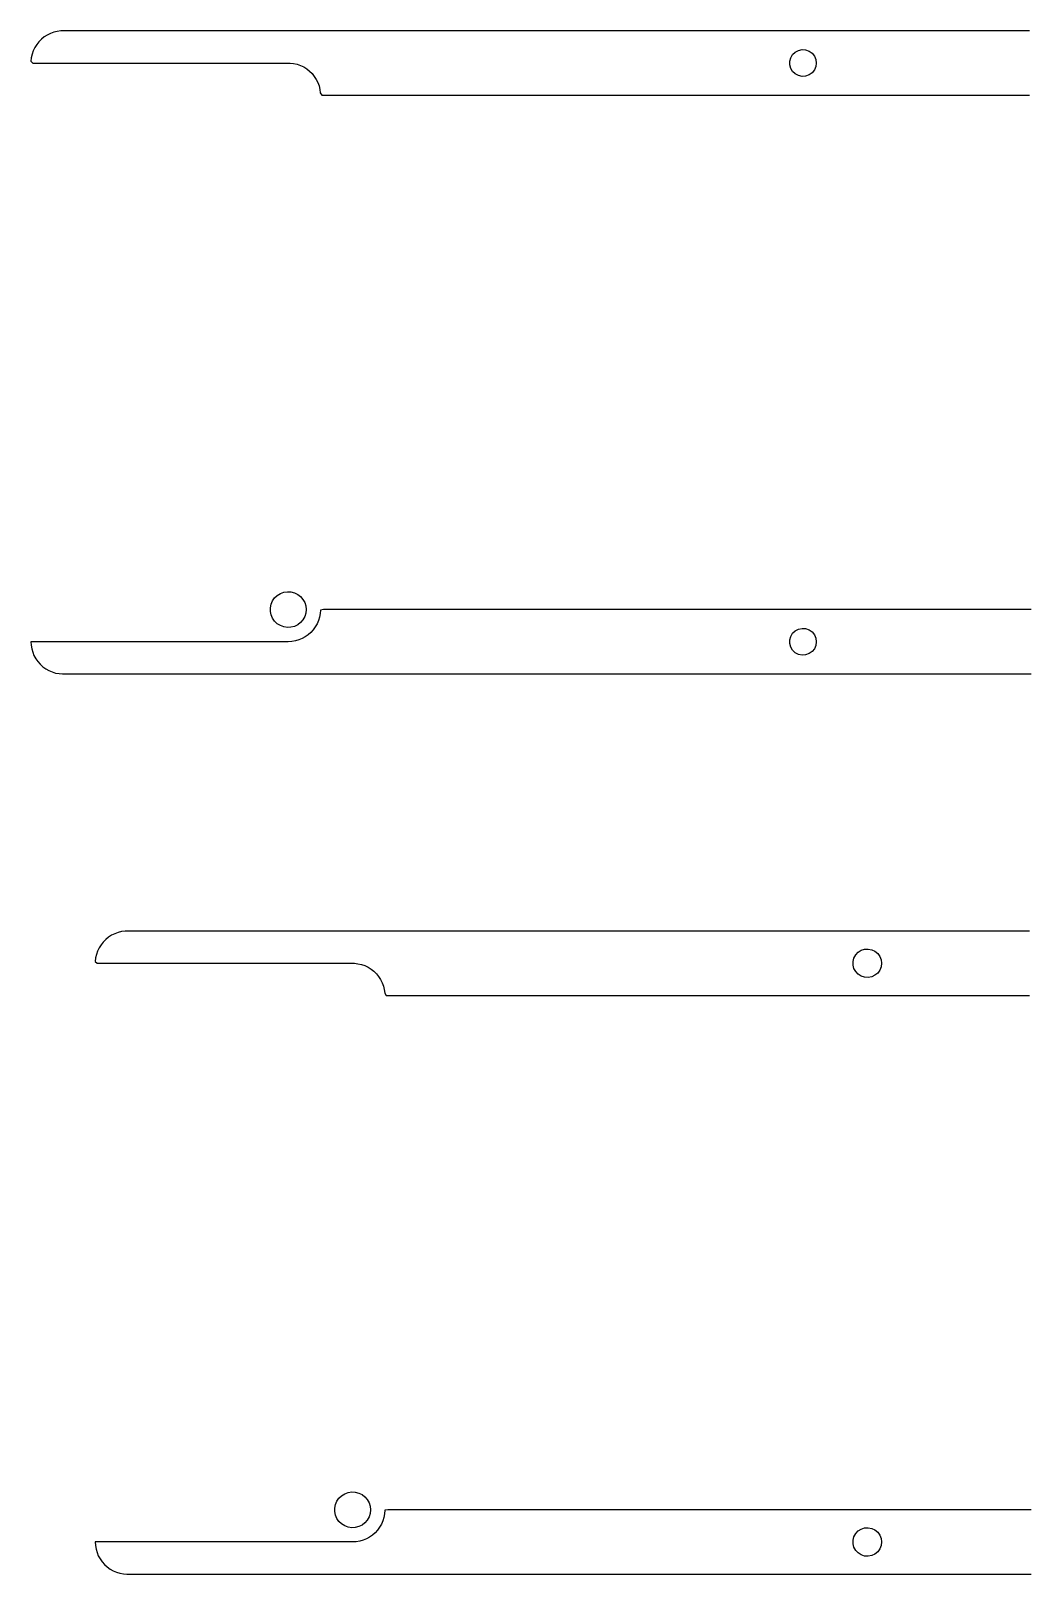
# Model space of a CAD drawing. Header units: millimetres. Extents: x 3.6 to 95.4, y -173.7 to -129.2.
# Drawn here: x 21.6 to 49.5, y -172.8 to -129.6 of the extents above; entities that cross this region are included whole.
import ezdxf

# ---------------------------------------------------------------- set-up
doc = ezdxf.new("R2010")
doc.units = ezdxf.units.MM

msp = doc.modelspace()

# ---------------------------------------------------------------- linework, layer by layer
for points in [[(49.537, -129.6), (49.437, -129.6), (49.337, -129.6), (49.237, -129.6), (49.137, -129.6), (49.037, -129.6), (48.937, -129.6), (48.837, -129.6), (48.737, -129.6), (48.637, -129.6), (48.537, -129.6), (48.437, -129.6), (48.337, -129.6), (48.237, -129.6), (48.137, -129.6), (48.037, -129.6), (47.937, -129.6), (47.837, -129.6), (47.737, -129.6), (47.637, -129.6), (47.537, -129.6), (47.437, -129.6), (47.337, -129.6), (47.237, -129.6), (47.137, -129.6), (47.037, -129.6), (46.937, -129.6), (46.837, -129.6), (46.737, -129.6), (46.637, -129.6), (46.537, -129.6), (46.437, -129.6), (46.337, -129.6), (46.237, -129.6), (46.137, -129.6), (46.037, -129.6), (45.937, -129.6), (45.837, -129.6), (45.737, -129.6), (45.637, -129.6), (45.537, -129.6), (45.437, -129.6), (45.337, -129.6), (45.237, -129.6), (45.137, -129.6), (45.037, -129.6), (44.937, -129.6), (44.837, -129.6), (44.737, -129.6), (44.637, -129.6), (44.537, -129.6), (44.437, -129.6), (44.337, -129.6), (44.237, -129.6), (44.137, -129.6), (44.037, -129.6), (43.937, -129.6), (43.837, -129.6), (43.737, -129.6), (43.637, -129.6), (43.537, -129.6), (43.437, -129.6), (43.337, -129.6), (43.237, -129.6), (43.137, -129.6), (43.037, -129.6), (42.937, -129.6), (42.837, -129.6), (42.737, -129.6), (42.637, -129.6), (42.537, -129.6), (42.437, -129.6), (42.337, -129.6), (42.237, -129.6), (42.137, -129.6), (42.037, -129.6), (41.937, -129.6), (41.837, -129.6), (41.737, -129.6), (41.637, -129.6), (41.537, -129.6), (41.437, -129.6), (41.337, -129.6), (41.237, -129.6), (41.137, -129.6), (41.037, -129.6), (40.937, -129.6), (40.837, -129.6), (40.737, -129.6), (40.637, -129.6), (40.537, -129.6), (40.437, -129.6), (40.337, -129.6), (40.237, -129.6), (40.137, -129.6), (40.037, -129.6), (39.937, -129.6), (39.837, -129.6), (39.737, -129.6), (39.637, -129.6), (39.537, -129.6), (39.437, -129.6), (39.337, -129.6), (39.237, -129.6), (39.137, -129.6), (39.037, -129.6), (38.937, -129.6), (38.837, -129.6), (38.737, -129.6), (38.637, -129.6), (38.537, -129.6), (38.437, -129.6), (38.337, -129.6), (38.237, -129.6), (38.137, -129.6), (38.037, -129.6), (37.937, -129.6), (37.837, -129.6), (37.736, -129.6), (37.636, -129.6), (37.536, -129.6), (37.436, -129.6), (37.336, -129.6), (37.236, -129.6), (37.136, -129.6), (37.036, -129.6), (36.936, -129.6), (36.836, -129.6), (36.736, -129.6), (36.636, -129.6), (36.536, -129.6), (36.436, -129.6), (36.336, -129.6), (36.236, -129.6), (36.136, -129.6), (36.036, -129.6), (35.936, -129.6), (35.836, -129.6), (35.736, -129.6), (35.636, -129.6), (35.536, -129.6), (35.436, -129.6), (35.336, -129.6), (35.236, -129.6), (35.136, -129.6), (35.036, -129.6), (34.936, -129.6), (34.836, -129.6), (34.736, -129.6), (34.636, -129.6), (34.536, -129.6), (34.436, -129.6), (34.336, -129.6), (34.236, -129.6), (34.136, -129.6), (34.036, -129.6), (33.936, -129.6), (33.836, -129.6), (33.736, -129.6), (33.636, -129.6), (33.536, -129.6), (33.436, -129.6), (33.336, -129.6), (33.236, -129.6), (33.136, -129.6), (33.036, -129.6), (32.936, -129.6), (32.836, -129.6), (32.736, -129.6), (32.636, -129.6), (32.536, -129.6), (32.436, -129.6), (32.336, -129.6), (32.236, -129.6), (32.136, -129.6), (32.036, -129.6), (31.936, -129.6), (31.836, -129.6), (31.736, -129.6), (31.636, -129.6), (31.536, -129.6), (31.436, -129.6), (31.336, -129.6), (31.236, -129.6), (31.136, -129.6), (31.036, -129.6), (30.936, -129.6), (30.836, -129.6), (30.736, -129.6), (30.636, -129.6), (30.536, -129.6), (30.436, -129.6), (30.336, -129.6), (30.236, -129.6), (30.136, -129.6), (30.036, -129.6), (29.936, -129.6), (29.836, -129.6), (29.736, -129.6), (29.636, -129.6), (29.536, -129.6), (29.436, -129.6), (29.336, -129.6), (29.236, -129.6), (29.136, -129.6), (29.036, -129.6), (28.936, -129.6), (28.836, -129.6), (28.736, -129.6), (28.636, -129.6), (28.536, -129.6), (28.436, -129.6), (28.336, -129.6), (28.236, -129.6), (28.136, -129.6), (28.036, -129.6), (27.936, -129.6), (27.836, -129.6), (27.736, -129.6), (27.636, -129.6), (27.536, -129.6), (27.436, -129.6), (27.336, -129.6), (27.236, -129.6), (27.136, -129.6), (27.036, -129.6), (26.936, -129.6), (26.836, -129.6), (26.736, -129.6), (26.636, -129.6), (26.536, -129.6), (26.436, -129.6), (26.336, -129.6), (26.236, -129.6), (26.136, -129.6), (26.036, -129.6), (25.936, -129.6), (25.836, -129.6), (25.736, -129.6), (25.636, -129.6), (25.536, -129.6), (25.436, -129.6), (25.336, -129.6), (25.236, -129.6), (25.136, -129.6), (25.036, -129.6), (24.936, -129.6), (24.836, -129.6), (24.736, -129.6), (24.636, -129.6), (24.536, -129.6), (24.436, -129.6), (24.336, -129.6), (24.236, -129.6), (24.136, -129.6), (24.036, -129.6), (23.936, -129.6), (23.836, -129.6), (23.736, -129.6), (23.636, -129.6), (23.536, -129.6), (23.436, -129.6), (23.336, -129.6), (23.236, -129.6), (23.136, -129.6), (23.036, -129.6), (22.936, -129.6), (22.836, -129.6), (22.736, -129.6), (22.636, -129.6), (22.536, -129.6), (22.436, -129.602), (22.337, -129.615), (22.24, -129.638), (22.146, -129.673), (22.056, -129.717), (21.972, -129.771), (21.895, -129.834), (21.825, -129.905), (21.763, -129.984), (21.71, -130.069), (21.667, -130.159), (21.634, -130.253), (21.612, -130.351), (21.601, -130.45), (21.65, -130.5), (21.75, -130.5), (21.85, -130.5), (21.95, -130.5), (22.05, -130.5), (22.15, -130.5), (22.25, -130.5), (22.35, -130.5), (22.45, -130.5), (22.55, -130.5), (22.65, -130.5), (22.75, -130.5), (22.85, -130.5), (22.95, -130.5), (23.05, -130.5), (23.15, -130.5), (23.25, -130.5), (23.35, -130.5), (23.45, -130.5), (23.55, -130.5), (23.65, -130.5), (23.75, -130.5), (23.85, -130.5), (23.95, -130.5), (24.05, -130.5), (24.15, -130.5), (24.25, -130.5), (24.35, -130.5), (24.45, -130.5), (24.55, -130.5), (24.65, -130.5), (24.75, -130.5), (24.85, -130.5), (24.95, -130.5), (25.05, -130.5), (25.15, -130.5), (25.25, -130.5), (25.35, -130.5), (25.45, -130.5), (25.55, -130.5), (25.65, -130.5), (25.75, -130.5), (25.85, -130.5), (25.95, -130.5), (26.05, -130.5), (26.15, -130.5), (26.25, -130.5), (26.35, -130.5), (26.45, -130.5), (26.55, -130.5), (26.65, -130.5), (26.75, -130.5), (26.85, -130.5), (26.95, -130.5), (27.05, -130.5), (27.15, -130.5), (27.25, -130.5), (27.35, -130.5), (27.451, -130.5), (27.551, -130.5), (27.651, -130.5), (27.751, -130.5), (27.851, -130.5), (27.951, -130.5), (28.051, -130.5), (28.151, -130.5), (28.251, -130.5), (28.351, -130.5), (28.451, -130.5), (28.551, -130.5), (28.651, -130.5), (28.751, -130.5), (28.851, -130.501), (28.95, -130.513), (29.047, -130.535), (29.142, -130.567), (29.232, -130.61), (29.317, -130.663), (29.395, -130.725), (29.467, -130.795), (29.529, -130.873), (29.583, -130.957), (29.628, -131.047), (29.662, -131.141), (29.685, -131.238), (29.698, -131.337), (29.737, -131.4), (29.837, -131.4), (29.937, -131.4), (30.037, -131.4), (30.137, -131.4), (30.237, -131.4), (30.337, -131.4), (30.437, -131.4), (30.537, -131.4), (30.637, -131.4), (30.737, -131.4), (30.837, -131.4), (30.937, -131.4), (31.037, -131.4), (31.137, -131.4), (31.237, -131.4), (31.337, -131.4), (31.437, -131.4), (31.537, -131.4), (31.637, -131.4), (31.737, -131.4), (31.837, -131.4), (31.937, -131.4), (32.037, -131.4), (32.137, -131.4), (32.237, -131.4), (32.337, -131.4), (32.437, -131.4), (32.537, -131.4), (32.637, -131.4), (32.737, -131.4), (32.837, -131.4), (32.937, -131.4), (33.037, -131.4), (33.137, -131.4), (33.237, -131.4), (33.337, -131.4), (33.437, -131.4), (33.537, -131.4), (33.637, -131.4), (33.737, -131.4), (33.837, -131.4), (33.937, -131.4), (34.037, -131.4), (34.137, -131.4), (34.237, -131.4), (34.337, -131.4), (34.437, -131.4), (34.537, -131.4), (34.637, -131.4), (34.737, -131.4), (34.837, -131.4), (34.937, -131.4), (35.037, -131.4), (35.137, -131.4), (35.237, -131.4), (35.337, -131.4), (35.437, -131.4), (35.537, -131.4), (35.637, -131.4), (35.737, -131.4), (35.837, -131.4), (35.937, -131.4), (36.037, -131.4), (36.137, -131.4), (36.237, -131.4), (36.337, -131.4), (36.437, -131.4), (36.537, -131.4), (36.637, -131.4), (36.737, -131.4), (36.837, -131.4), (36.937, -131.4), (37.037, -131.4), (37.137, -131.4), (37.237, -131.4), (37.337, -131.4), (37.437, -131.4), (37.537, -131.4), (37.637, -131.4), (37.737, -131.4), (37.837, -131.4), (37.937, -131.4), (38.037, -131.4), (38.137, -131.4), (38.237, -131.4), (38.337, -131.4), (38.437, -131.4), (38.537, -131.4), (38.637, -131.4), (38.737, -131.4), (38.837, -131.4), (38.937, -131.4), (39.037, -131.4), (39.137, -131.4), (39.237, -131.4), (39.337, -131.4), (39.437, -131.4), (39.537, -131.4), (39.637, -131.4), (39.737, -131.4), (39.837, -131.4), (39.937, -131.4), (40.037, -131.4), (40.137, -131.4), (40.237, -131.4), (40.337, -131.4), (40.437, -131.4), (40.537, -131.4), (40.637, -131.4), (40.737, -131.4), (40.837, -131.4), (40.937, -131.4), (41.037, -131.4), (41.137, -131.4), (41.237, -131.4), (41.337, -131.4), (41.437, -131.4), (41.537, -131.4), (41.637, -131.4), (41.737, -131.4), (41.837, -131.4), (41.937, -131.4), (42.037, -131.4), (42.137, -131.4), (42.237, -131.4), (42.337, -131.4), (42.437, -131.4), (42.537, -131.4), (42.637, -131.4), (42.737, -131.4), (42.837, -131.4), (42.937, -131.4), (43.037, -131.4), (43.137, -131.4), (43.237, -131.4), (43.337, -131.4), (43.437, -131.4), (43.537, -131.4), (43.637, -131.4), (43.737, -131.4), (43.837, -131.4), (43.937, -131.4), (44.037, -131.4), (44.137, -131.4), (44.237, -131.4), (44.337, -131.4), (44.437, -131.4), (44.537, -131.4), (44.637, -131.4), (44.737, -131.4), (44.837, -131.4), (44.937, -131.4), (45.037, -131.4), (45.137, -131.4), (45.237, -131.4), (45.337, -131.4), (45.437, -131.4), (45.537, -131.4), (45.637, -131.4), (45.737, -131.4), (45.837, -131.4), (45.937, -131.4), (46.037, -131.4), (46.137, -131.4), (46.237, -131.4), (46.337, -131.4), (46.437, -131.4), (46.537, -131.4), (46.637, -131.4), (46.737, -131.4), (46.837, -131.4), (46.937, -131.4), (47.037, -131.4), (47.137, -131.4), (47.237, -131.4), (47.337, -131.4), (47.437, -131.4), (47.537, -131.4), (47.637, -131.4), (47.737, -131.4), (47.837, -131.4), (47.937, -131.4), (48.037, -131.4), (48.137, -131.4), (48.237, -131.4), (48.337, -131.4), (48.437, -131.4), (48.537, -131.4), (48.637, -131.4), (48.737, -131.4), (48.837, -131.4), (48.937, -131.4), (49.037, -131.4), (49.137, -131.4), (49.237, -131.4), (49.337, -131.4), (49.437, -131.4), (49.538, -131.4)], [(43.574, -130.5), (43.561, -130.601), (43.52, -130.695), (43.456, -130.774), (43.372, -130.832), (43.276, -130.867), (43.174, -130.874), (43.075, -130.853), (42.984, -130.806), (42.91, -130.736), (42.857, -130.649), (42.829, -130.551), (42.829, -130.449), (42.857, -130.351), (42.91, -130.264), (42.984, -130.194), (43.075, -130.147), (43.174, -130.126), (43.276, -130.133), (43.372, -130.168), (43.456, -130.226), (43.52, -130.305), (43.561, -130.399), (43.574, -130.5)], [(29.3, -145.8), (29.29, -145.901), (29.26, -145.997), (29.211, -146.086), (29.145, -146.163), (29.065, -146.225), (28.974, -146.269), (28.876, -146.295), (28.775, -146.3), (28.675, -146.284), (28.58, -146.249), (28.494, -146.196), (28.42, -146.126), (28.362, -146.043), (28.323, -145.95), (28.302, -145.851), (28.302, -145.749), (28.323, -145.65), (28.362, -145.557), (28.42, -145.474), (28.494, -145.404), (28.58, -145.351), (28.675, -145.316), (28.775, -145.3), (28.876, -145.305), (28.974, -145.331), (29.065, -145.375), (29.145, -145.437), (29.211, -145.514), (29.26, -145.603), (29.29, -145.699), (29.3, -145.8)], [(29.3, -145.8), (29.29, -145.901), (29.26, -145.997), (29.211, -146.086), (29.145, -146.163), (29.065, -146.225), (28.974, -146.269), (28.876, -146.295), (28.775, -146.3), (28.675, -146.284), (28.58, -146.249), (28.494, -146.196), (28.42, -146.126), (28.362, -146.043), (28.323, -145.95), (28.302, -145.851), (28.302, -145.749), (28.323, -145.65), (28.362, -145.557), (28.42, -145.474), (28.494, -145.404), (28.58, -145.351), (28.675, -145.316), (28.775, -145.3), (28.876, -145.305), (28.974, -145.331), (29.065, -145.375), (29.145, -145.437), (29.211, -145.514), (29.26, -145.603), (29.29, -145.699), (29.3, -145.8)], [(49.587, -145.8), (49.487, -145.8), (49.387, -145.8), (49.287, -145.8), (49.187, -145.8), (49.087, -145.8), (48.987, -145.8), (48.887, -145.8), (48.787, -145.8), (48.687, -145.8), (48.587, -145.8), (48.487, -145.8), (48.387, -145.8), (48.287, -145.8), (48.187, -145.8), (48.087, -145.8), (47.987, -145.8), (47.887, -145.8), (47.787, -145.8), (47.687, -145.8), (47.587, -145.8), (47.487, -145.8), (47.387, -145.8), (47.287, -145.8), (47.187, -145.8), (47.087, -145.8), (46.987, -145.8), (46.887, -145.8), (46.787, -145.8), (46.687, -145.8), (46.587, -145.8), (46.487, -145.8), (46.387, -145.8), (46.287, -145.8), (46.187, -145.8), (46.087, -145.8), (45.987, -145.8), (45.887, -145.8), (45.787, -145.8), (45.687, -145.8), (45.587, -145.8), (45.487, -145.8), (45.387, -145.8), (45.287, -145.8), (45.187, -145.8), (45.087, -145.8), (44.987, -145.8), (44.887, -145.8), (44.787, -145.8), (44.687, -145.8), (44.587, -145.8), (44.487, -145.8), (44.387, -145.8), (44.287, -145.8), (44.187, -145.8), (44.087, -145.8), (43.987, -145.8), (43.887, -145.8), (43.787, -145.8), (43.687, -145.8), (43.587, -145.8), (43.487, -145.8), (43.387, -145.8), (43.287, -145.8), (43.187, -145.8), (43.087, -145.8), (42.987, -145.8), (42.887, -145.8), (42.787, -145.8), (42.687, -145.8), (42.587, -145.8), (42.487, -145.8), (42.387, -145.8), (42.287, -145.8), (42.187, -145.8), (42.087, -145.8), (41.987, -145.8), (41.887, -145.8), (41.787, -145.8), (41.687, -145.8), (41.587, -145.8), (41.487, -145.8), (41.387, -145.8), (41.287, -145.8), (41.187, -145.8), (41.087, -145.8), (40.987, -145.8), (40.887, -145.8), (40.787, -145.8), (40.687, -145.8), (40.587, -145.8), (40.487, -145.8), (40.387, -145.8), (40.287, -145.8), (40.187, -145.8), (40.087, -145.8), (39.987, -145.8), (39.887, -145.8), (39.787, -145.8), (39.687, -145.8), (39.587, -145.8), (39.487, -145.8), (39.387, -145.8), (39.287, -145.8), (39.187, -145.8), (39.087, -145.8), (38.987, -145.8), (38.887, -145.8), (38.787, -145.8), (38.687, -145.8), (38.587, -145.8), (38.487, -145.8), (38.387, -145.8), (38.287, -145.8), (38.187, -145.8), (38.087, -145.8), (37.987, -145.8), (37.887, -145.8), (37.787, -145.8), (37.687, -145.8), (37.587, -145.8), (37.487, -145.8), (37.387, -145.8), (37.287, -145.8), (37.187, -145.8), (37.087, -145.8), (36.987, -145.8), (36.887, -145.8), (36.787, -145.8), (36.687, -145.8), (36.587, -145.8), (36.487, -145.8), (36.387, -145.8), (36.287, -145.8), (36.187, -145.8), (36.087, -145.8), (35.987, -145.8), (35.887, -145.8), (35.787, -145.8), (35.687, -145.8), (35.587, -145.8), (35.487, -145.8), (35.387, -145.8), (35.287, -145.8), (35.187, -145.8), (35.087, -145.8), (34.987, -145.8), (34.887, -145.8), (34.787, -145.8), (34.687, -145.8), (34.587, -145.8), (34.487, -145.8), (34.387, -145.8), (34.287, -145.8), (34.187, -145.8), (34.087, -145.8), (33.987, -145.8), (33.887, -145.8), (33.787, -145.8), (33.687, -145.8), (33.587, -145.8), (33.487, -145.8), (33.387, -145.8), (33.287, -145.8), (33.187, -145.8), (33.087, -145.8), (32.987, -145.8), (32.887, -145.8), (32.787, -145.8), (32.687, -145.8), (32.587, -145.8), (32.487, -145.8), (32.387, -145.8), (32.287, -145.8), (32.187, -145.8), (32.087, -145.8), (31.987, -145.8), (31.887, -145.8), (31.787, -145.8), (31.687, -145.8), (31.587, -145.8), (31.487, -145.8), (31.387, -145.8), (31.287, -145.8), (31.187, -145.8), (31.087, -145.8), (30.987, -145.8), (30.887, -145.8), (30.787, -145.8), (30.687, -145.8), (30.587, -145.8), (30.487, -145.8), (30.387, -145.8), (30.287, -145.8), (30.187, -145.8), (30.087, -145.8), (29.987, -145.8), (29.887, -145.8), (29.787, -145.8), (29.7, -145.813), (29.693, -145.913), (29.675, -146.011), (29.646, -146.107), (29.607, -146.199), (29.557, -146.286), (29.499, -146.367), (29.432, -146.441), (29.357, -146.507), (29.275, -146.565), (29.187, -146.612), (29.095, -146.65), (28.999, -146.678), (28.9, -146.694), (28.8, -146.7), (28.7, -146.7), (28.6, -146.7), (28.5, -146.7), (28.4, -146.7), (28.3, -146.7), (28.2, -146.7), (28.1, -146.7), (28, -146.7), (27.9, -146.7), (27.8, -146.7), (27.7, -146.7), (27.6, -146.7), (27.5, -146.7), (27.4, -146.7), (27.3, -146.7), (27.2, -146.7), (27.1, -146.7), (27, -146.7), (26.9, -146.7), (26.8, -146.7), (26.7, -146.7), (26.6, -146.7), (26.5, -146.7), (26.4, -146.7), (26.3, -146.7), (26.2, -146.7), (26.1, -146.7), (26, -146.7), (25.9, -146.7), (25.8, -146.7), (25.7, -146.7), (25.6, -146.7), (25.5, -146.7), (25.4, -146.7), (25.3, -146.7), (25.2, -146.7), (25.1, -146.7), (25, -146.7), (24.9, -146.7), (24.8, -146.7), (24.7, -146.7), (24.6, -146.7), (24.5, -146.7), (24.4, -146.7), (24.3, -146.7), (24.2, -146.7), (24.1, -146.7), (24, -146.7), (23.9, -146.7), (23.8, -146.7), (23.7, -146.7), (23.6, -146.7), (23.5, -146.7), (23.4, -146.7), (23.3, -146.7), (23.2, -146.7), (23.1, -146.7), (23, -146.7), (22.9, -146.7), (22.8, -146.7), (22.7, -146.7), (22.6, -146.7), (22.5, -146.7)], [(43.574, -146.7), (43.561, -146.801), (43.52, -146.895), (43.456, -146.974), (43.372, -147.032), (43.276, -147.067), (43.174, -147.074), (43.075, -147.053), (42.984, -147.006), (42.91, -146.936), (42.857, -146.849), (42.829, -146.751), (42.829, -146.649), (42.857, -146.551), (42.91, -146.464), (42.984, -146.394), (43.075, -146.347), (43.174, -146.326), (43.276, -146.333), (43.372, -146.368), (43.456, -146.426), (43.52, -146.505), (43.561, -146.599), (43.574, -146.7)], [(22.5, -146.7), (22.4, -146.7), (22.3, -146.7), (22.2, -146.7), (22.1, -146.7), (22, -146.7), (21.9, -146.7), (21.8, -146.7), (21.7, -146.7), (21.6, -146.7), (21.606, -146.8), (21.622, -146.898), (21.65, -146.995), (21.687, -147.087), (21.735, -147.175), (21.793, -147.257), (21.859, -147.332), (21.933, -147.399), (22.014, -147.457), (22.101, -147.507), (22.193, -147.546), (22.288, -147.575), (22.387, -147.593), (22.486, -147.6), (22.586, -147.6), (22.686, -147.6), (22.786, -147.6), (22.886, -147.6), (22.986, -147.6), (23.086, -147.6), (23.186, -147.6), (23.286, -147.6), (23.386, -147.6), (23.486, -147.6), (23.586, -147.6), (23.686, -147.6), (23.786, -147.6), (23.886, -147.6), (23.986, -147.6), (24.086, -147.6), (24.186, -147.6), (24.286, -147.6), (24.386, -147.6), (24.486, -147.6), (24.586, -147.6), (24.686, -147.6), (24.786, -147.6), (24.886, -147.6), (24.986, -147.6), (25.086, -147.6), (25.186, -147.6), (25.286, -147.6), (25.386, -147.6), (25.486, -147.6), (25.586, -147.6), (25.686, -147.6), (25.786, -147.6), (25.886, -147.6), (25.986, -147.6), (26.086, -147.6), (26.186, -147.6), (26.286, -147.6), (26.386, -147.6), (26.486, -147.6), (26.586, -147.6), (26.686, -147.6), (26.786, -147.6), (26.886, -147.6), (26.986, -147.6), (27.087, -147.6), (27.187, -147.6), (27.287, -147.6), (27.387, -147.6), (27.487, -147.6), (27.587, -147.6), (27.687, -147.6), (27.787, -147.6), (27.887, -147.6), (27.987, -147.6), (28.087, -147.6), (28.187, -147.6), (28.287, -147.6), (28.387, -147.6), (28.487, -147.6), (28.587, -147.6), (28.687, -147.6), (28.787, -147.6), (28.887, -147.6), (28.987, -147.6), (29.087, -147.6), (29.187, -147.6), (29.287, -147.6), (29.387, -147.6), (29.487, -147.6), (29.587, -147.6), (29.687, -147.6), (29.787, -147.6), (29.887, -147.6), (29.987, -147.6), (30.087, -147.6), (30.187, -147.6), (30.287, -147.6), (30.387, -147.6), (30.487, -147.6), (30.587, -147.6), (30.687, -147.6), (30.787, -147.6), (30.887, -147.6), (30.987, -147.6), (31.087, -147.6), (31.187, -147.6), (31.287, -147.6), (31.387, -147.6), (31.487, -147.6), (31.587, -147.6), (31.687, -147.6), (31.787, -147.6), (31.887, -147.6), (31.987, -147.6), (32.087, -147.6), (32.187, -147.6), (32.287, -147.6), (32.387, -147.6), (32.487, -147.6), (32.587, -147.6), (32.687, -147.6), (32.787, -147.6), (32.887, -147.6), (32.987, -147.6), (33.087, -147.6), (33.187, -147.6), (33.287, -147.6), (33.387, -147.6), (33.487, -147.6), (33.587, -147.6), (33.687, -147.6), (33.787, -147.6), (33.887, -147.6), (33.987, -147.6), (34.087, -147.6), (34.187, -147.6), (34.287, -147.6), (34.387, -147.6), (34.487, -147.6), (34.587, -147.6), (34.687, -147.6), (34.787, -147.6), (34.887, -147.6), (34.987, -147.6), (35.087, -147.6), (35.187, -147.6), (35.287, -147.6), (35.387, -147.6), (35.487, -147.6), (35.587, -147.6), (35.687, -147.6), (35.787, -147.6), (35.887, -147.6), (35.987, -147.6), (36.087, -147.6), (36.187, -147.6), (36.287, -147.6), (36.387, -147.6), (36.487, -147.6), (36.587, -147.6), (36.687, -147.6), (36.787, -147.6), (36.887, -147.6), (36.987, -147.6), (37.087, -147.6), (37.187, -147.6), (37.287, -147.6), (37.387, -147.6), (37.487, -147.6), (37.587, -147.6), (37.687, -147.6), (37.787, -147.6), (37.887, -147.6), (37.987, -147.6), (38.087, -147.6), (38.187, -147.6), (38.287, -147.6), (38.387, -147.6), (38.487, -147.6), (38.587, -147.6), (38.687, -147.6), (38.787, -147.6), (38.887, -147.6), (38.987, -147.6), (39.087, -147.6), (39.187, -147.6), (39.287, -147.6), (39.387, -147.6), (39.487, -147.6), (39.587, -147.6), (39.687, -147.6), (39.787, -147.6), (39.887, -147.6), (39.987, -147.6), (40.087, -147.6), (40.187, -147.6), (40.287, -147.6), (40.387, -147.6), (40.487, -147.6), (40.587, -147.6), (40.687, -147.6), (40.787, -147.6), (40.887, -147.6), (40.987, -147.6), (41.087, -147.6), (41.187, -147.6), (41.287, -147.6), (41.387, -147.6), (41.487, -147.6), (41.587, -147.6), (41.687, -147.6), (41.787, -147.6), (41.887, -147.6), (41.987, -147.6), (42.087, -147.6), (42.187, -147.6), (42.287, -147.6), (42.387, -147.6), (42.487, -147.6), (42.587, -147.6), (42.687, -147.6), (42.787, -147.6), (42.887, -147.6), (42.987, -147.6), (43.087, -147.6), (43.187, -147.6), (43.287, -147.6), (43.387, -147.6), (43.487, -147.6), (43.587, -147.6), (43.687, -147.6), (43.787, -147.6), (43.887, -147.6), (43.987, -147.6), (44.087, -147.6), (44.187, -147.6), (44.287, -147.6), (44.387, -147.6), (44.487, -147.6), (44.587, -147.6), (44.687, -147.6), (44.787, -147.6), (44.887, -147.6), (44.987, -147.6), (45.087, -147.6), (45.187, -147.6), (45.287, -147.6), (45.387, -147.6), (45.487, -147.6), (45.587, -147.6), (45.687, -147.6), (45.787, -147.6), (45.887, -147.6), (45.987, -147.6), (46.087, -147.6), (46.187, -147.6), (46.287, -147.6), (46.387, -147.6), (46.487, -147.6), (46.587, -147.6), (46.687, -147.6), (46.787, -147.6), (46.887, -147.6), (46.987, -147.6), (47.087, -147.6), (47.187, -147.6), (47.287, -147.6), (47.387, -147.6), (47.487, -147.6), (47.587, -147.6), (47.687, -147.6), (47.787, -147.6), (47.887, -147.6), (47.987, -147.6), (48.087, -147.6), (48.187, -147.6), (48.287, -147.6), (48.387, -147.6), (48.487, -147.6), (48.587, -147.6), (48.687, -147.6), (48.787, -147.6), (48.887, -147.6), (48.987, -147.6), (49.087, -147.6), (49.187, -147.6), (49.287, -147.6), (49.387, -147.6), (49.487, -147.6), (49.587, -147.6)], [(49.537, -154.8), (49.437, -154.8), (49.337, -154.8), (49.237, -154.8), (49.137, -154.8), (49.037, -154.8), (48.937, -154.8), (48.837, -154.8), (48.737, -154.8), (48.637, -154.8), (48.537, -154.8), (48.437, -154.8), (48.337, -154.8), (48.237, -154.8), (48.137, -154.8), (48.037, -154.8), (47.937, -154.8), (47.837, -154.8), (47.737, -154.8), (47.637, -154.8), (47.537, -154.8), (47.437, -154.8), (47.337, -154.8), (47.237, -154.8), (47.137, -154.8), (47.037, -154.8), (46.937, -154.8), (46.837, -154.8), (46.737, -154.8), (46.637, -154.8), (46.537, -154.8), (46.437, -154.8), (46.337, -154.8), (46.237, -154.8), (46.137, -154.8), (46.037, -154.8), (45.937, -154.8), (45.837, -154.8), (45.737, -154.8), (45.637, -154.8), (45.537, -154.8), (45.437, -154.8), (45.337, -154.8), (45.237, -154.8), (45.137, -154.8), (45.037, -154.8), (44.937, -154.8), (44.837, -154.8), (44.737, -154.8), (44.637, -154.8), (44.537, -154.8), (44.437, -154.8), (44.337, -154.8), (44.237, -154.8), (44.137, -154.8), (44.037, -154.8), (43.937, -154.8), (43.837, -154.8), (43.737, -154.8), (43.637, -154.8), (43.537, -154.8), (43.437, -154.8), (43.337, -154.8), (43.237, -154.8), (43.137, -154.8), (43.037, -154.8), (42.937, -154.8), (42.837, -154.8), (42.737, -154.8), (42.637, -154.8), (42.537, -154.8), (42.437, -154.8), (42.337, -154.8), (42.237, -154.8), (42.137, -154.8), (42.037, -154.8), (41.937, -154.8), (41.837, -154.8), (41.737, -154.8), (41.637, -154.8), (41.537, -154.8), (41.437, -154.8), (41.337, -154.8), (41.237, -154.8), (41.137, -154.8), (41.037, -154.8), (40.937, -154.8), (40.837, -154.8), (40.737, -154.8), (40.637, -154.8), (40.537, -154.8), (40.437, -154.8), (40.337, -154.8), (40.237, -154.8), (40.137, -154.8), (40.037, -154.8), (39.937, -154.8), (39.837, -154.8), (39.737, -154.8), (39.637, -154.8), (39.536, -154.8), (39.436, -154.8), (39.336, -154.8), (39.236, -154.8), (39.136, -154.8), (39.036, -154.8), (38.936, -154.8), (38.836, -154.8), (38.736, -154.8), (38.636, -154.8), (38.536, -154.8), (38.436, -154.8), (38.336, -154.8), (38.236, -154.8), (38.136, -154.8), (38.036, -154.8), (37.936, -154.8), (37.836, -154.8), (37.736, -154.8), (37.636, -154.8), (37.536, -154.8), (37.436, -154.8), (37.336, -154.8), (37.236, -154.8), (37.136, -154.8), (37.036, -154.8), (36.936, -154.8), (36.836, -154.8), (36.736, -154.8), (36.636, -154.8), (36.536, -154.8), (36.436, -154.8), (36.336, -154.8), (36.236, -154.8), (36.136, -154.8), (36.036, -154.8), (35.936, -154.8), (35.836, -154.8), (35.736, -154.8), (35.636, -154.8), (35.536, -154.8), (35.436, -154.8), (35.336, -154.8), (35.236, -154.8), (35.136, -154.8), (35.036, -154.8), (34.936, -154.8), (34.836, -154.8), (34.736, -154.8), (34.636, -154.8), (34.536, -154.8), (34.436, -154.8), (34.336, -154.8), (34.236, -154.8), (34.136, -154.8), (34.036, -154.8), (33.936, -154.8), (33.836, -154.8), (33.736, -154.8), (33.636, -154.8), (33.536, -154.8), (33.436, -154.8), (33.336, -154.8), (33.236, -154.8), (33.136, -154.8), (33.036, -154.8), (32.936, -154.8), (32.836, -154.8), (32.736, -154.8), (32.636, -154.8), (32.536, -154.8), (32.436, -154.8), (32.336, -154.8), (32.236, -154.8), (32.136, -154.8), (32.036, -154.8), (31.936, -154.8), (31.836, -154.8), (31.736, -154.8), (31.636, -154.8), (31.536, -154.8), (31.436, -154.8), (31.336, -154.8), (31.236, -154.8), (31.136, -154.8), (31.036, -154.8), (30.936, -154.8), (30.836, -154.8), (30.736, -154.8), (30.636, -154.8), (30.536, -154.8), (30.436, -154.8), (30.336, -154.8), (30.236, -154.8), (30.136, -154.8), (30.036, -154.8), (29.936, -154.8), (29.836, -154.8), (29.736, -154.8), (29.636, -154.8), (29.536, -154.8), (29.436, -154.8), (29.336, -154.8), (29.236, -154.8), (29.136, -154.8), (29.036, -154.8), (28.936, -154.8), (28.836, -154.8), (28.736, -154.8), (28.636, -154.8), (28.536, -154.8), (28.436, -154.8), (28.336, -154.8), (28.236, -154.8), (28.136, -154.8), (28.036, -154.8), (27.936, -154.8), (27.836, -154.8), (27.736, -154.8), (27.636, -154.8), (27.536, -154.8), (27.436, -154.8), (27.336, -154.8), (27.236, -154.8), (27.136, -154.8), (27.036, -154.8), (26.936, -154.8), (26.836, -154.8), (26.736, -154.8), (26.636, -154.8), (26.536, -154.8), (26.436, -154.8), (26.336, -154.8), (26.236, -154.8), (26.136, -154.8), (26.036, -154.8), (25.936, -154.8), (25.836, -154.8), (25.736, -154.8), (25.636, -154.8), (25.536, -154.8), (25.436, -154.8), (25.336, -154.8), (25.236, -154.8), (25.136, -154.8), (25.036, -154.8), (24.936, -154.8), (24.836, -154.8), (24.736, -154.8), (24.636, -154.8), (24.536, -154.8), (24.436, -154.8), (24.336, -154.8), (24.236, -154.802), (24.137, -154.815), (24.04, -154.838), (23.946, -154.873), (23.856, -154.917), (23.772, -154.971), (23.695, -155.034), (23.625, -155.105), (23.563, -155.184), (23.51, -155.269), (23.467, -155.359), (23.434, -155.453), (23.412, -155.551), (23.401, -155.65), (23.45, -155.7), (23.55, -155.7), (23.65, -155.7), (23.75, -155.7), (23.85, -155.7), (23.95, -155.7), (24.05, -155.7), (24.15, -155.7), (24.25, -155.7), (24.35, -155.7), (24.45, -155.7), (24.55, -155.7), (24.65, -155.7), (24.75, -155.7), (24.85, -155.7), (24.95, -155.7), (25.05, -155.7), (25.15, -155.7), (25.25, -155.7), (25.35, -155.7), (25.45, -155.7), (25.55, -155.7), (25.65, -155.7), (25.75, -155.7), (25.85, -155.7), (25.95, -155.7), (26.05, -155.7), (26.15, -155.7), (26.25, -155.7), (26.35, -155.7), (26.45, -155.7), (26.55, -155.7), (26.65, -155.7), (26.75, -155.7), (26.85, -155.7), (26.95, -155.7), (27.05, -155.7), (27.15, -155.7), (27.25, -155.7), (27.35, -155.7), (27.45, -155.7), (27.55, -155.7), (27.65, -155.7), (27.75, -155.7), (27.85, -155.7), (27.95, -155.7), (28.05, -155.7), (28.15, -155.7), (28.25, -155.7), (28.35, -155.7), (28.45, -155.7), (28.55, -155.7), (28.65, -155.7), (28.75, -155.7), (28.85, -155.7), (28.95, -155.7), (29.05, -155.7), (29.15, -155.7), (29.251, -155.7), (29.351, -155.7), (29.451, -155.7), (29.551, -155.7), (29.651, -155.7), (29.751, -155.7), (29.851, -155.7), (29.951, -155.7), (30.051, -155.7), (30.151, -155.7), (30.251, -155.7), (30.351, -155.7), (30.451, -155.7), (30.551, -155.7), (30.651, -155.701), (30.75, -155.713), (30.847, -155.735), (30.942, -155.767), (31.032, -155.81), (31.117, -155.863), (31.195, -155.925), (31.267, -155.995), (31.329, -156.073), (31.383, -156.157), (31.428, -156.247), (31.462, -156.341), (31.485, -156.438), (31.498, -156.537), (31.537, -156.6), (31.637, -156.6), (31.737, -156.6), (31.837, -156.6), (31.937, -156.6), (32.037, -156.6), (32.137, -156.6), (32.237, -156.6), (32.337, -156.6), (32.437, -156.6), (32.537, -156.6), (32.637, -156.6), (32.737, -156.6), (32.837, -156.6), (32.937, -156.6), (33.037, -156.6), (33.137, -156.6), (33.237, -156.6), (33.337, -156.6), (33.437, -156.6), (33.537, -156.6), (33.637, -156.6), (33.737, -156.6), (33.837, -156.6), (33.937, -156.6), (34.037, -156.6), (34.137, -156.6), (34.237, -156.6), (34.337, -156.6), (34.437, -156.6), (34.537, -156.6), (34.637, -156.6), (34.737, -156.6), (34.837, -156.6), (34.937, -156.6), (35.037, -156.6), (35.137, -156.6), (35.237, -156.6), (35.337, -156.6), (35.437, -156.6), (35.537, -156.6), (35.637, -156.6), (35.737, -156.6), (35.837, -156.6), (35.937, -156.6), (36.037, -156.6), (36.137, -156.6), (36.237, -156.6), (36.337, -156.6), (36.437, -156.6), (36.537, -156.6), (36.637, -156.6), (36.737, -156.6), (36.837, -156.6), (36.937, -156.6), (37.037, -156.6), (37.137, -156.6), (37.237, -156.6), (37.337, -156.6), (37.437, -156.6), (37.537, -156.6), (37.637, -156.6), (37.737, -156.6), (37.837, -156.6), (37.937, -156.6), (38.037, -156.6), (38.137, -156.6), (38.237, -156.6), (38.337, -156.6), (38.437, -156.6), (38.537, -156.6), (38.637, -156.6), (38.737, -156.6), (38.837, -156.6), (38.937, -156.6), (39.037, -156.6), (39.137, -156.6), (39.237, -156.6), (39.337, -156.6), (39.437, -156.6), (39.537, -156.6), (39.637, -156.6), (39.737, -156.6), (39.837, -156.6), (39.937, -156.6), (40.037, -156.6), (40.137, -156.6), (40.237, -156.6), (40.337, -156.6), (40.437, -156.6), (40.537, -156.6), (40.637, -156.6), (40.737, -156.6), (40.837, -156.6), (40.937, -156.6), (41.037, -156.6), (41.137, -156.6), (41.237, -156.6), (41.337, -156.6), (41.437, -156.6), (41.537, -156.6), (41.637, -156.6), (41.737, -156.6), (41.837, -156.6), (41.937, -156.6), (42.037, -156.6), (42.137, -156.6), (42.237, -156.6), (42.337, -156.6), (42.437, -156.6), (42.537, -156.6), (42.637, -156.6), (42.737, -156.6), (42.837, -156.6), (42.937, -156.6), (43.037, -156.6), (43.137, -156.6), (43.237, -156.6), (43.337, -156.6), (43.437, -156.6), (43.537, -156.6), (43.637, -156.6), (43.737, -156.6), (43.837, -156.6), (43.937, -156.6), (44.037, -156.6), (44.137, -156.6), (44.237, -156.6), (44.337, -156.6), (44.437, -156.6), (44.537, -156.6), (44.637, -156.6), (44.737, -156.6), (44.837, -156.6), (44.937, -156.6), (45.037, -156.6), (45.137, -156.6), (45.237, -156.6), (45.337, -156.6), (45.437, -156.6), (45.537, -156.6), (45.637, -156.6), (45.737, -156.6), (45.837, -156.6), (45.937, -156.6), (46.037, -156.6), (46.137, -156.6), (46.237, -156.6), (46.337, -156.6), (46.437, -156.6), (46.537, -156.6), (46.637, -156.6), (46.737, -156.6), (46.837, -156.6), (46.937, -156.6), (47.037, -156.6), (47.137, -156.6), (47.237, -156.6), (47.337, -156.6), (47.437, -156.6), (47.537, -156.6), (47.637, -156.6), (47.737, -156.6), (47.837, -156.6), (47.937, -156.6), (48.037, -156.6), (48.137, -156.6), (48.237, -156.6), (48.337, -156.6), (48.437, -156.6), (48.537, -156.6), (48.637, -156.6), (48.737, -156.6), (48.837, -156.6), (48.937, -156.6), (49.037, -156.6), (49.137, -156.6), (49.237, -156.6), (49.337, -156.6), (49.437, -156.6), (49.537, -156.6)], [(45.4, -155.7), (45.387, -155.799), (45.35, -155.893), (45.291, -155.974), (45.214, -156.037), (45.123, -156.08), (45.025, -156.099), (44.925, -156.093), (44.83, -156.062), (44.745, -156.008), (44.677, -155.935), (44.628, -155.847), (44.604, -155.75), (44.604, -155.65), (44.628, -155.553), (44.677, -155.465), (44.745, -155.392), (44.83, -155.338), (44.925, -155.307), (45.025, -155.301), (45.123, -155.32), (45.214, -155.363), (45.291, -155.426), (45.35, -155.507), (45.387, -155.601), (45.4, -155.7)], [(31.1, -171), (31.09, -171.101), (31.06, -171.197), (31.011, -171.286), (30.945, -171.363), (30.865, -171.425), (30.774, -171.469), (30.676, -171.495), (30.575, -171.5), (30.475, -171.484), (30.38, -171.449), (30.294, -171.396), (30.22, -171.326), (30.162, -171.243), (30.123, -171.15), (30.102, -171.051), (30.102, -170.949), (30.123, -170.85), (30.162, -170.757), (30.22, -170.674), (30.294, -170.604), (30.38, -170.551), (30.475, -170.516), (30.575, -170.5), (30.676, -170.505), (30.774, -170.531), (30.865, -170.575), (30.945, -170.637), (31.011, -170.714), (31.06, -170.803), (31.09, -170.899), (31.1, -171)], [(31.1, -171), (31.09, -171.101), (31.06, -171.197), (31.011, -171.286), (30.945, -171.363), (30.865, -171.425), (30.774, -171.469), (30.676, -171.495), (30.575, -171.5), (30.475, -171.484), (30.38, -171.449), (30.294, -171.396), (30.22, -171.326), (30.162, -171.243), (30.123, -171.15), (30.102, -171.051), (30.102, -170.949), (30.123, -170.85), (30.162, -170.757), (30.22, -170.674), (30.294, -170.604), (30.38, -170.551), (30.475, -170.516), (30.575, -170.5), (30.676, -170.505), (30.774, -170.531), (30.865, -170.575), (30.945, -170.637), (31.011, -170.714), (31.06, -170.803), (31.09, -170.899), (31.1, -171)], [(49.587, -171), (49.487, -171), (49.387, -171), (49.287, -171), (49.187, -171), (49.087, -171), (48.987, -171), (48.887, -171), (48.787, -171), (48.687, -171), (48.587, -171), (48.487, -171), (48.387, -171), (48.287, -171), (48.187, -171), (48.087, -171), (47.987, -171), (47.887, -171), (47.787, -171), (47.687, -171), (47.587, -171), (47.487, -171), (47.387, -171), (47.287, -171), (47.187, -171), (47.087, -171), (46.987, -171), (46.887, -171), (46.787, -171), (46.687, -171), (46.587, -171), (46.487, -171), (46.387, -171), (46.287, -171), (46.187, -171), (46.087, -171), (45.987, -171), (45.887, -171), (45.787, -171), (45.687, -171), (45.587, -171), (45.487, -171), (45.387, -171), (45.287, -171), (45.187, -171), (45.087, -171), (44.987, -171), (44.887, -171), (44.787, -171), (44.687, -171), (44.587, -171), (44.487, -171), (44.387, -171), (44.287, -171), (44.187, -171), (44.087, -171), (43.987, -171), (43.887, -171), (43.787, -171), (43.687, -171), (43.587, -171), (43.487, -171), (43.387, -171), (43.287, -171), (43.187, -171), (43.087, -171), (42.987, -171), (42.887, -171), (42.787, -171), (42.687, -171), (42.587, -171), (42.487, -171), (42.387, -171), (42.287, -171), (42.187, -171), (42.087, -171), (41.987, -171), (41.887, -171), (41.787, -171), (41.687, -171), (41.587, -171), (41.487, -171), (41.387, -171), (41.287, -171), (41.187, -171), (41.087, -171), (40.987, -171), (40.887, -171), (40.787, -171), (40.687, -171), (40.587, -171), (40.487, -171), (40.387, -171), (40.287, -171), (40.187, -171), (40.087, -171), (39.987, -171), (39.887, -171), (39.787, -171), (39.687, -171), (39.587, -171), (39.487, -171), (39.387, -171), (39.287, -171), (39.187, -171), (39.087, -171), (38.987, -171), (38.887, -171), (38.787, -171), (38.687, -171), (38.587, -171), (38.487, -171), (38.387, -171), (38.287, -171), (38.187, -171), (38.087, -171), (37.987, -171), (37.887, -171), (37.787, -171), (37.687, -171), (37.587, -171), (37.487, -171), (37.387, -171), (37.287, -171), (37.187, -171), (37.087, -171), (36.987, -171), (36.887, -171), (36.787, -171), (36.687, -171), (36.587, -171), (36.487, -171), (36.387, -171), (36.287, -171), (36.187, -171), (36.087, -171), (35.987, -171), (35.887, -171), (35.787, -171), (35.687, -171), (35.587, -171), (35.487, -171), (35.387, -171), (35.287, -171), (35.187, -171), (35.087, -171), (34.987, -171), (34.887, -171), (34.787, -171), (34.687, -171), (34.587, -171), (34.487, -171), (34.387, -171), (34.287, -171), (34.187, -171), (34.087, -171), (33.987, -171), (33.887, -171), (33.787, -171), (33.687, -171), (33.587, -171), (33.487, -171), (33.387, -171), (33.287, -171), (33.187, -171), (33.087, -171), (32.987, -171), (32.887, -171), (32.787, -171), (32.687, -171), (32.587, -171), (32.487, -171), (32.387, -171), (32.287, -171), (32.187, -171), (32.087, -171), (31.987, -171), (31.887, -171), (31.787, -171), (31.687, -171), (31.587, -171), (31.5, -171.013), (31.493, -171.113), (31.475, -171.211), (31.446, -171.307), (31.407, -171.399), (31.357, -171.486), (31.299, -171.567), (31.232, -171.641), (31.157, -171.707), (31.075, -171.765), (30.987, -171.812), (30.895, -171.85), (30.799, -171.878), (30.7, -171.894), (30.6, -171.9), (30.5, -171.9), (30.4, -171.9), (30.3, -171.9), (30.2, -171.9), (30.1, -171.9), (30, -171.9), (29.9, -171.9), (29.8, -171.9), (29.7, -171.9), (29.6, -171.9), (29.5, -171.9), (29.4, -171.9), (29.3, -171.9), (29.2, -171.9), (29.1, -171.9), (29, -171.9), (28.9, -171.9), (28.8, -171.9), (28.7, -171.9), (28.6, -171.9), (28.5, -171.9), (28.4, -171.9), (28.3, -171.9), (28.2, -171.9), (28.1, -171.9), (28, -171.9), (27.9, -171.9), (27.8, -171.9), (27.7, -171.9), (27.6, -171.9), (27.5, -171.9), (27.4, -171.9), (27.3, -171.9), (27.2, -171.9), (27.1, -171.9), (27, -171.9), (26.9, -171.9), (26.8, -171.9), (26.7, -171.9), (26.6, -171.9), (26.5, -171.9), (26.4, -171.9), (26.3, -171.9), (26.2, -171.9), (26.1, -171.9), (26, -171.9), (25.9, -171.9), (25.8, -171.9), (25.7, -171.9), (25.6, -171.9), (25.5, -171.9), (25.4, -171.9), (25.3, -171.9), (25.2, -171.9), (25.1, -171.9), (25, -171.9), (24.9, -171.9), (24.8, -171.9), (24.7, -171.9), (24.6, -171.9), (24.5, -171.9), (24.4, -171.9), (24.3, -171.9)], [(45.4, -171.9), (45.387, -171.999), (45.35, -172.093), (45.291, -172.174), (45.214, -172.237), (45.123, -172.28), (45.025, -172.299), (44.925, -172.293), (44.83, -172.262), (44.745, -172.208), (44.677, -172.135), (44.628, -172.047), (44.604, -171.95), (44.604, -171.85), (44.628, -171.753), (44.677, -171.665), (44.745, -171.592), (44.83, -171.538), (44.925, -171.507), (45.025, -171.501), (45.123, -171.52), (45.214, -171.563), (45.291, -171.626), (45.35, -171.707), (45.387, -171.801), (45.4, -171.9)], [(24.3, -171.9), (24.2, -171.9), (24.1, -171.9), (24, -171.9), (23.9, -171.9), (23.8, -171.9), (23.7, -171.9), (23.6, -171.9), (23.5, -171.9), (23.4, -171.9), (23.406, -172), (23.422, -172.098), (23.45, -172.195), (23.487, -172.287), (23.535, -172.375), (23.593, -172.457), (23.659, -172.532), (23.733, -172.599), (23.814, -172.657), (23.901, -172.707), (23.993, -172.746), (24.088, -172.775), (24.187, -172.793), (24.286, -172.8), (24.386, -172.8), (24.486, -172.8), (24.586, -172.8), (24.686, -172.8), (24.786, -172.8), (24.886, -172.8), (24.986, -172.8), (25.086, -172.8), (25.186, -172.8), (25.286, -172.8), (25.386, -172.8), (25.486, -172.8), (25.586, -172.8), (25.686, -172.8), (25.786, -172.8), (25.886, -172.8), (25.986, -172.8), (26.086, -172.8), (26.186, -172.8), (26.286, -172.8), (26.386, -172.8), (26.486, -172.8), (26.586, -172.8), (26.686, -172.8), (26.786, -172.8), (26.886, -172.8), (26.986, -172.8), (27.086, -172.8), (27.186, -172.8), (27.286, -172.8), (27.386, -172.8), (27.486, -172.8), (27.586, -172.8), (27.686, -172.8), (27.786, -172.8), (27.886, -172.8), (27.986, -172.8), (28.086, -172.8), (28.186, -172.8), (28.286, -172.8), (28.386, -172.8), (28.486, -172.8), (28.586, -172.8), (28.686, -172.8), (28.786, -172.8), (28.887, -172.8), (28.987, -172.8), (29.087, -172.8), (29.187, -172.8), (29.287, -172.8), (29.387, -172.8), (29.487, -172.8), (29.587, -172.8), (29.687, -172.8), (29.787, -172.8), (29.887, -172.8), (29.987, -172.8), (30.087, -172.8), (30.187, -172.8), (30.287, -172.8), (30.387, -172.8), (30.487, -172.8), (30.587, -172.8), (30.687, -172.8), (30.787, -172.8), (30.887, -172.8), (30.987, -172.8), (31.087, -172.8), (31.187, -172.8), (31.287, -172.8), (31.387, -172.8), (31.487, -172.8), (31.587, -172.8), (31.687, -172.8), (31.787, -172.8), (31.887, -172.8), (31.987, -172.8), (32.087, -172.8), (32.187, -172.8), (32.287, -172.8), (32.387, -172.8), (32.487, -172.8), (32.587, -172.8), (32.687, -172.8), (32.787, -172.8), (32.887, -172.8), (32.987, -172.8), (33.087, -172.8), (33.187, -172.8), (33.287, -172.8), (33.387, -172.8), (33.487, -172.8), (33.587, -172.8), (33.687, -172.8), (33.787, -172.8), (33.887, -172.8), (33.987, -172.8), (34.087, -172.8), (34.187, -172.8), (34.287, -172.8), (34.387, -172.8), (34.487, -172.8), (34.587, -172.8), (34.687, -172.8), (34.787, -172.8), (34.887, -172.8), (34.987, -172.8), (35.087, -172.8), (35.187, -172.8), (35.287, -172.8), (35.387, -172.8), (35.487, -172.8), (35.587, -172.8), (35.687, -172.8), (35.787, -172.8), (35.887, -172.8), (35.987, -172.8), (36.087, -172.8), (36.187, -172.8), (36.287, -172.8), (36.387, -172.8), (36.487, -172.8), (36.587, -172.8), (36.687, -172.8), (36.787, -172.8), (36.887, -172.8), (36.987, -172.8), (37.087, -172.8), (37.187, -172.8), (37.287, -172.8), (37.387, -172.8), (37.487, -172.8), (37.587, -172.8), (37.687, -172.8), (37.787, -172.8), (37.887, -172.8), (37.987, -172.8), (38.087, -172.8), (38.187, -172.8), (38.287, -172.8), (38.387, -172.8), (38.487, -172.8), (38.587, -172.8), (38.687, -172.8), (38.787, -172.8), (38.887, -172.8), (38.987, -172.8), (39.087, -172.8), (39.187, -172.8), (39.287, -172.8), (39.387, -172.8), (39.487, -172.8), (39.587, -172.8), (39.687, -172.8), (39.787, -172.8), (39.887, -172.8), (39.987, -172.8), (40.087, -172.8), (40.187, -172.8), (40.287, -172.8), (40.387, -172.8), (40.487, -172.8), (40.587, -172.8), (40.687, -172.8), (40.787, -172.8), (40.887, -172.8), (40.987, -172.8), (41.087, -172.8), (41.187, -172.8), (41.287, -172.8), (41.387, -172.8), (41.487, -172.8), (41.587, -172.8), (41.687, -172.8), (41.787, -172.8), (41.887, -172.8), (41.987, -172.8), (42.087, -172.8), (42.187, -172.8), (42.287, -172.8), (42.387, -172.8), (42.487, -172.8), (42.587, -172.8), (42.687, -172.8), (42.787, -172.8), (42.887, -172.8), (42.987, -172.8), (43.087, -172.8), (43.187, -172.8), (43.287, -172.8), (43.387, -172.8), (43.487, -172.8), (43.587, -172.8), (43.687, -172.8), (43.787, -172.8), (43.887, -172.8), (43.987, -172.8), (44.087, -172.8), (44.187, -172.8), (44.287, -172.8), (44.387, -172.8), (44.487, -172.8), (44.587, -172.8), (44.687, -172.8), (44.787, -172.8), (44.887, -172.8), (44.987, -172.8), (45.087, -172.8), (45.187, -172.8), (45.287, -172.8), (45.387, -172.8), (45.487, -172.8), (45.587, -172.8), (45.687, -172.8), (45.787, -172.8), (45.887, -172.8), (45.987, -172.8), (46.087, -172.8), (46.187, -172.8), (46.287, -172.8), (46.387, -172.8), (46.487, -172.8), (46.587, -172.8), (46.687, -172.8), (46.787, -172.8), (46.887, -172.8), (46.987, -172.8), (47.087, -172.8), (47.187, -172.8), (47.287, -172.8), (47.387, -172.8), (47.487, -172.8), (47.587, -172.8), (47.687, -172.8), (47.787, -172.8), (47.887, -172.8), (47.987, -172.8), (48.087, -172.8), (48.187, -172.8), (48.287, -172.8), (48.387, -172.8), (48.487, -172.8), (48.587, -172.8), (48.687, -172.8), (48.787, -172.8), (48.887, -172.8), (48.987, -172.8), (49.087, -172.8), (49.187, -172.8), (49.287, -172.8), (49.387, -172.8), (49.487, -172.8), (49.587, -172.8)]]:
    msp.add_lwpolyline(points)

doc.saveas('drawing.dxf')
